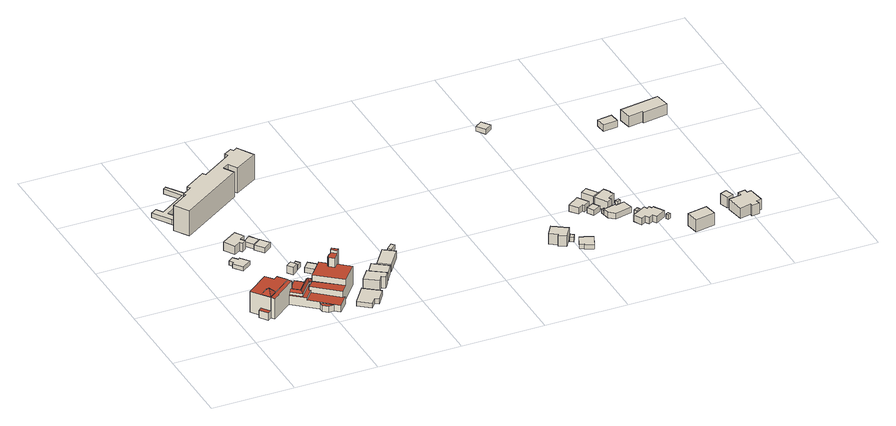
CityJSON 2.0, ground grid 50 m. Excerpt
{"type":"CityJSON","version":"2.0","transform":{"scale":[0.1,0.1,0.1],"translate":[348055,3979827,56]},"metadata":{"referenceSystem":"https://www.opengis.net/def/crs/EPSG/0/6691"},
"CityObjects":{
"building1":{"type":"Building","attributes":{"measuredHeight":3},"geometry":[{"type":"Solid","lod":"1","boundaries":[[[[0,1,2,3]],[[2,4,5,3]],[[1,6,4,2]],[[0,7,6,1]],[[3,5,7,0]],[[4,6,7,5]]]]}]},
"building2":{"type":"Building","attributes":{"measuredHeight":2.6},"geometry":[{"type":"Solid","lod":"1","boundaries":[[[[8,9,10,11,12,13,14,15]],[[14,16,17,15]],[[13,18,16,14]],[[12,19,18,13]],[[11,20,19,12]],[[10,21,20,11]],[[9,22,21,10]],[[8,23,22,9]],[[15,17,23,8]],[[16,18,19,20,21,22,23,17]]]]}]},
"building3":{"type":"Building","attributes":{"name":"西入間広域消防組合消防本部","measuredHeight":19.7},"geometry":[{"type":"MultiSurface","lod":"2","boundaries":[[[24,25,26,27,28,29,30,31,32,33,34,35,36,37,38,39,40,41,42,43,44,45,46,47,48,49,50,51,52,53,54]],[[55,56,57,58,59,60,61,62]],[[63,64,65,66]],[[67,68,69,70,71,72,73,74,75,76]],[[77,78,79,80]],[[78,81,82,79]],[[80,83,84,77]],[[84,85,86,77]],[[78,77,86,87]],[[87,88,89]],[[87,89,81]],[[87,81,78]],[[90,91,92,93]],[[90,89,91]],[[94,95,96,97]],[[98,99,100,101,102,103]],[[104,105,106,107,108]],[[109,110,111]],[[111,110,112]],[[113,110,109]],[[112,110,113]],[[114,115,116,117,118,119,120,121]],[[122,123,124,125]],[[126,127,128,129,130,131,132,133,134,135,136]],[[137,138,139,140]],[[141,142,143,144,145,146]],[[53,97,96,50,49,101,100,62,61,54]],[[99,55,62,100]],[[36,35,66,65]],[[35,34,63,66]],[[135,134,42,41,73,72]],[[74,73,41,40,82,81,89]],[[90,75,74,89]],[[46,45,67,76]],[[79,39,38,144,143,80]],[[142,83,80,143]],[[59,86,85,60]],[[58,87,86,59]],[[57,88,87,58]],[[40,39,79,82]],[[93,92,56,55,99,98]],[[75,90,93,98,103,47,46,76]],[[92,91,89,88,57,56]],[[52,51,95,94]],[[51,50,96,95]],[[53,52,94,97]],[[49,48,102,101]],[[48,47,103,102]],[[147,148,109,111]],[[148,149,113,109]],[[149,150,112,113]],[[150,147,111,112]],[[115,114,33,32]],[[116,115,32,31]],[[117,116,31,30]],[[122,125,118,117,30,29]],[[120,119,106,105]],[[141,146,64,63,121,120,105,104]],[[34,33,114,121,63]],[[26,25,106,119,118,125]],[[25,24,107,106]],[[142,141,104,108,83]],[[85,84,83,108,107,24,54,61,60]],[[29,28,123,122]],[[28,27,124,123]],[[27,26,125,124]],[[138,137,131,44,43,132]],[[133,139,138,132,43,42,134]],[[133,130,140,139]],[[70,126,136,71]],[[69,127,126,70]],[[68,128,127,69]],[[67,129,128,68]],[[129,67,45,44,131,137,140,130]],[[71,136,135,72]],[[38,37,145,144]],[[146,145,37,36,65,64]]],"semantics":{"surfaces":[{"type":"GroundSurface"},{"type":"RoofSurface"},{"type":"WallSurface"}],"values":[0,1,1,1,1,1,1,1,1,1,1,1,1,1,1,1,1,1,1,1,1,1,1,1,1,1,2,2,2,2,2,2,2,2,2,2,2,2,2,2,2,2,2,2,2,2,2,2,2,2,2,2,2,2,2,2,2,2,2,2,2,2,2,2,2,2,2,2,2,2,2,2,2,2,2,2,2]}}]},
"building4":{"type":"Building","attributes":{"measuredHeight":7.4},"geometry":[{"type":"Solid","lod":"1","boundaries":[[[[151,152,153,154,155,156,157,158]],[[157,159,160,158]],[[156,161,159,157]],[[155,162,161,156]],[[154,163,162,155]],[[153,164,163,154]],[[152,165,164,153]],[[151,166,165,152]],[[158,160,166,151]],[[159,161,162,163,164,165,166,160]]]]}]},
"building5":{"type":"Building","attributes":{"measuredHeight":4.8},"geometry":[{"type":"Solid","lod":"1","boundaries":[[[[167,168,169,170]],[[169,171,172,170]],[[168,173,171,169]],[[167,174,173,168]],[[170,172,174,167]],[[171,173,174,172]]]]}]},
"building6":{"type":"Building","attributes":{"measuredHeight":3.1},"geometry":[{"type":"Solid","lod":"1","boundaries":[[[[175,176,177,178]],[[177,179,180,178]],[[176,181,179,177]],[[175,182,181,176]],[[178,180,182,175]],[[179,181,182,180]]]]}]},
"building7":{"type":"Building","attributes":{"measuredHeight":3.9},"geometry":[{"type":"Solid","lod":"1","boundaries":[[[[183,184,185,186]],[[185,187,188,186]],[[184,189,187,185]],[[183,190,189,184]],[[186,188,190,183]],[[187,189,190,188]]]]}]},
"building8":{"type":"Building","attributes":{"measuredHeight":3},"geometry":[{"type":"Solid","lod":"1","boundaries":[[[[191,192,193,194]],[[193,195,196,194]],[[192,197,195,193]],[[191,198,197,192]],[[194,196,198,191]],[[195,197,198,196]]]]}]},
"building9":{"type":"Building","attributes":{"measuredHeight":3},"geometry":[{"type":"Solid","lod":"1","boundaries":[[[[199,200,201,202]],[[201,203,204,202]],[[200,205,203,201]],[[199,206,205,200]],[[202,204,206,199]],[[203,205,206,204]]]]}]},
"building10":{"type":"Building","attributes":{"measuredHeight":3},"geometry":[{"type":"Solid","lod":"1","boundaries":[[[[207,208,209,210,211,212]],[[211,213,214,212]],[[210,215,213,211]],[[209,216,215,210]],[[208,217,216,209]],[[207,218,217,208]],[[212,214,218,207]],[[213,215,216,217,218,214]]]]}]},
"building11":{"type":"Building","attributes":{"measuredHeight":3},"geometry":[{"type":"Solid","lod":"1","boundaries":[[[[219,220,221,222,223,224,225,226,227,228,229,230,231]],[[230,232,233,231]],[[229,234,232,230]],[[228,235,234,229]],[[227,236,235,228]],[[226,237,236,227]],[[225,238,237,226]],[[224,239,238,225]],[[223,240,239,224]],[[222,241,240,223]],[[221,242,241,222]],[[220,243,242,221]],[[219,244,243,220]],[[231,233,244,219]],[[232,234,235,236,237,238,239,240,241,242,243,244,233]]]]}]},
"building12":{"type":"Building","attributes":{"name":"町立泉野小学校","measuredHeight":16.1},"geometry":[{"type":"Solid","lod":"1","boundaries":[[[[245,246,247,248,249,250,251,252,253,254,255,256,257,223,222,258,259,260,261,262,263]],[[262,264,265,263]],[[261,266,264,262]],[[260,267,266,261]],[[259,268,267,260]],[[258,269,268,259]],[[222,270,269,258]],[[223,271,270,222]],[[257,272,271,223]],[[256,273,272,257]],[[255,274,273,256]],[[254,275,274,255]],[[253,276,275,254]],[[252,277,276,253]],[[251,278,277,252]],[[250,279,278,251]],[[249,280,279,250]],[[248,281,280,249]],[[247,282,281,248]],[[246,283,282,247]],[[245,284,283,246]],[[263,265,284,245]],[[264,266,267,268,269,270,271,272,273,274,275,276,277,278,279,280,281,282,283,284,265]]]]}]},
"building13":{"type":"Building","attributes":{"measuredHeight":8.6},"geometry":[{"type":"Solid","lod":"1","boundaries":[[[[285,286,287,288,289,290]],[[289,291,292,290]],[[288,293,291,289]],[[287,294,293,288]],[[286,295,294,287]],[[285,296,295,286]],[[290,292,296,285]],[[291,293,294,295,296,292]]]]}]},
"building14":{"type":"Building","attributes":{"measuredHeight":6.6},"geometry":[{"type":"Solid","lod":"1","boundaries":[[[[297,298,299,300]],[[299,301,302,300]],[[298,303,301,299]],[[297,304,303,298]],[[300,302,304,297]],[[301,303,304,302]]]]}]},
"building15":{"type":"Building","attributes":{"measuredHeight":5.5},"geometry":[{"type":"Solid","lod":"1","boundaries":[[[[305,306,307,308]],[[307,309,310,308]],[[306,311,309,307]],[[305,312,311,306]],[[308,310,312,305]],[[309,311,312,310]]]]}]},
"building16":{"type":"Building","attributes":{"measuredHeight":3},"geometry":[{"type":"Solid","lod":"1","boundaries":[[[[313,314,315,316]],[[315,317,318,316]],[[314,319,317,315]],[[313,320,319,314]],[[316,318,320,313]],[[317,319,320,318]]]]}]},
"building17":{"type":"Building","attributes":{"measuredHeight":7.5},"geometry":[{"type":"Solid","lod":"1","boundaries":[[[[321,322,323,324,325,326]],[[325,327,328,326]],[[324,329,327,325]],[[323,330,329,324]],[[322,331,330,323]],[[321,332,331,322]],[[326,328,332,321]],[[327,329,330,331,332,328]]]]}]},
"building18":{"type":"Building","attributes":{"measuredHeight":3},"geometry":[{"type":"Solid","lod":"1","boundaries":[[[[333,334,335,336]],[[335,337,338,336]],[[334,339,337,335]],[[333,340,339,334]],[[336,338,340,333]],[[337,339,340,338]]]]}]},
"building19":{"type":"Building","attributes":{"measuredHeight":2.7},"geometry":[{"type":"Solid","lod":"1","boundaries":[[[[341,342,343,344,345,346,347,348]],[[347,349,350,348]],[[346,351,349,347]],[[345,352,351,346]],[[344,353,352,345]],[[343,354,353,344]],[[342,355,354,343]],[[341,356,355,342]],[[348,350,356,341]],[[349,351,352,353,354,355,356,350]]]]}]},
"building20":{"type":"Building","attributes":{"measuredHeight":5.1},"geometry":[{"type":"Solid","lod":"1","boundaries":[[[[357,358,359,360,361,362]],[[361,363,364,362]],[[360,365,363,361]],[[359,366,365,360]],[[358,367,366,359]],[[357,368,367,358]],[[362,364,368,357]],[[363,365,366,367,368,364]]]]}]},
"building21":{"type":"Building","attributes":{"measuredHeight":3.4},"geometry":[{"type":"Solid","lod":"1","boundaries":[[[[369,370,371,372]],[[371,373,374,372]],[[370,375,373,371]],[[369,376,375,370]],[[372,374,376,369]],[[373,375,376,374]]]]}]},
"building22":{"type":"Building","attributes":{"measuredHeight":2.6},"geometry":[{"type":"Solid","lod":"1","boundaries":[[[[377,378,379,380]],[[379,381,382,380]],[[378,383,381,379]],[[377,384,383,378]],[[380,382,384,377]],[[381,383,384,382]]]]}]},
"building23":{"type":"Building","attributes":{"measuredHeight":7.4},"geometry":[{"type":"Solid","lod":"1","boundaries":[[[[385,386,387,388]],[[387,389,390,388]],[[386,391,389,387]],[[385,392,391,386]],[[388,390,392,385]],[[389,391,392,390]]]]}]},
"building24":{"type":"Building","attributes":{"measuredHeight":4.1},"geometry":[{"type":"Solid","lod":"1","boundaries":[[[[393,394,395,396,397,398,399,400]],[[399,401,402,400]],[[398,403,401,399]],[[397,404,403,398]],[[396,405,404,397]],[[395,406,405,396]],[[394,407,406,395]],[[393,408,407,394]],[[400,402,408,393]],[[401,403,404,405,406,407,408,402]]]]}]},
"building25":{"type":"Building","attributes":{"measuredHeight":6.8},"geometry":[{"type":"Solid","lod":"1","boundaries":[[[[409,410,411,412,413,414,415,416]],[[415,417,418,416]],[[414,419,417,415]],[[413,420,419,414]],[[412,421,420,413]],[[411,422,421,412]],[[410,423,422,411]],[[409,424,423,410]],[[416,418,424,409]],[[417,419,420,421,422,423,424,418]]]]}]},
"building26":{"type":"Building","attributes":{"measuredHeight":3},"geometry":[{"type":"Solid","lod":"1","boundaries":[[[[425,426,427,428]],[[427,429,430,428]],[[426,431,429,427]],[[425,432,431,426]],[[428,430,432,425]],[[429,431,432,430]]]]}]},
"building27":{"type":"Building","attributes":{"measuredHeight":3},"geometry":[{"type":"Solid","lod":"1","boundaries":[[[[433,434,435,436]],[[435,437,438,436]],[[434,439,437,435]],[[433,440,439,434]],[[436,438,440,433]],[[437,439,440,438]]]]}]},
"building28":{"type":"Building","attributes":{"measuredHeight":3},"geometry":[{"type":"Solid","lod":"1","boundaries":[[[[441,442,443,444]],[[443,445,446,444]],[[442,447,445,443]],[[441,448,447,442]],[[444,446,448,441]],[[445,447,448,446]]]]}]},
"building29":{"type":"Building","attributes":{"measuredHeight":3},"geometry":[{"type":"Solid","lod":"1","boundaries":[[[[449,450,451,452]],[[451,453,454,452]],[[450,455,453,451]],[[449,456,455,450]],[[452,454,456,449]],[[453,455,456,454]]]]}]},
"building30":{"type":"Building","attributes":{"measuredHeight":5.3},"geometry":[{"type":"Solid","lod":"1","boundaries":[[[[457,458,459,460,461,462,463,464,465,466,467,468]],[[467,469,470,468]],[[466,471,469,467]],[[465,472,471,466]],[[464,473,472,465]],[[463,474,473,464]],[[462,475,474,463]],[[461,476,475,462]],[[460,477,476,461]],[[459,478,477,460]],[[458,479,478,459]],[[457,480,479,458]],[[468,470,480,457]],[[469,471,472,473,474,475,476,477,478,479,480,470]]]]}]},
"building31":{"type":"Building","attributes":{"measuredHeight":3},"geometry":[{"type":"Solid","lod":"1","boundaries":[[[[481,482,483,484]],[[483,485,486,484]],[[482,487,485,483]],[[481,488,487,482]],[[484,486,488,481]],[[485,487,488,486]]]]}]},
"building32":{"type":"Building","attributes":{"measuredHeight":8.7},"geometry":[{"type":"Solid","lod":"1","boundaries":[[[[489,490,491,492]],[[491,493,494,492]],[[490,495,493,491]],[[489,496,495,490]],[[492,494,496,489]],[[493,495,496,494]]]]}]},
"building33":{"type":"Building","attributes":{"measuredHeight":3},"geometry":[{"type":"Solid","lod":"1","boundaries":[[[[497,498,499,500]],[[499,501,502,500]],[[498,503,501,499]],[[497,504,503,498]],[[500,502,504,497]],[[501,503,504,502]]]]}]},
"building34":{"type":"Building","attributes":{"measuredHeight":6.8},"geometry":[{"type":"Solid","lod":"1","boundaries":[[[[505,506,507,508]],[[507,509,510,508]],[[506,511,509,507]],[[505,512,511,506]],[[508,510,512,505]],[[509,511,512,510]]]]}]},
"building35":{"type":"Building","attributes":{"measuredHeight":4.6},"geometry":[{"type":"Solid","lod":"1","boundaries":[[[[513,514,515,516]],[[515,517,518,516]],[[514,519,517,515]],[[513,520,519,514]],[[516,518,520,513]],[[517,519,520,518]]]]}]},
"building36":{"type":"Building","attributes":{"measuredHeight":10.1},"geometry":[{"type":"Solid","lod":"1","boundaries":[[[[521,522,523,524,525,526,527,528,529,530,531,532]],[[531,533,534,532]],[[530,535,533,531]],[[529,536,535,530]],[[528,537,536,529]],[[527,538,537,528]],[[526,539,538,527]],[[525,540,539,526]],[[524,541,540,525]],[[523,542,541,524]],[[522,543,542,523]],[[521,544,543,522]],[[532,534,544,521]],[[533,535,536,537,538,539,540,541,542,543,544,534]]]]}]},
"building37":{"type":"Building","attributes":{"measuredHeight":8.3},"geometry":[{"type":"Solid","lod":"1","boundaries":[[[[545,546,547,548,549,550]],[[549,551,552,550]],[[548,553,551,549]],[[547,554,553,548]],[[546,555,554,547]],[[545,556,555,546]],[[550,552,556,545]],[[551,553,554,555,556,552]]]]}]}
},
"vertices":[
[320,490,23],[335,468,23],[289,435,23],[273,457,23],[289,435,53],[273,457,53],[335,468,53],[320,490,53],
[222,784,20],[245,755,20],[255,763,20],[295,712,20],[237,672,20],[195,727,20],[207,737,20],[190,759,20],[207,737,46],[190,759,46],[195,727,46],[237,672,46],[295,712,46],[255,763,46],[245,755,46],[222,784,46],
[185,156,22],[171,175,22],[170,175,22],[149,158,22],[112,206,22],[134,223,22],[92,277,22],[228,382,22],[265,334,22],[289,352,22],[290,350,22],[371,413,22],[398,370,22],[403,376,22],[452,335,22],[459,343,22],[488,319,22],[565,409,22],[612,369,22],[638,399,22],[668,373,22],[647,349,22],[716,290,22],[589,141,22],[597,134,22],[541,68,22],[511,93,22],[481,91,22],[453,115,22],[451,144,22],[317,258,22],[447,253,81],[439,260,81],[474,302,81],[463,311,81],[381,214,81],[323,263,81],[317,258,81],[395,192,81],[290,350,68],[333,294,68],[398,370,68],[371,413,68],[647,349,143],[624,322,143],[594,347,143],[597,350,143],[593,353,143],[609,372,143],[565,409,143],[477,306,143],[625,183,143],[716,290,143],[380,230,115],[462,327,115],[459,343,99],[378,247,99],[481,310,115],[488,319,99],[342,278,99],[332,270,115],[323,263,99],[381,214,99],[463,311,99],[474,302,99],[477,306,104],[625,183,104],[474,302,104],[439,260,104],[585,136,104],[453,115,63],[481,91,63],[511,93,63],[451,144,63],[585,136,67],[447,253,67],[395,192,67],[541,68,67],[597,134,67],[589,141,67],[345,280,153],[331,298,153],[171,175,153],[185,156,153],[342,278,153],[173,178,156],[178,218,188],[137,223,156],[183,259,156],[219,214,156],[289,352,156],[265,334,156],[228,382,156],[92,277,156],[170,175,156],[171,175,156],[331,298,156],[290,350,156],[134,223,69],[112,206,69],[149,158,69],[170,175,69],[597,350,201],[594,347,201],[624,322,201],[647,349,201],[656,360,201],[668,373,201],[638,399,201],[626,386,201],[612,369,201],[609,372,201],[593,353,201],[668,373,219],[638,399,219],[626,386,219],[656,360,219],[345,280,85],[342,278,85],[378,247,85],[452,335,85],[403,376,85],[333,294,85],[137,223,153],[173,178,153],[219,214,153],[183,259,153],
[263,842,20],[224,907,20],[321,969,20],[354,917,20],[321,895,20],[338,868,20],[312,852,20],[303,866,20],[312,852,74],[303,866,74],[338,868,74],[321,895,74],[354,917,74],[321,969,74],[224,907,74],[263,842,74],
[473,574,25],[497,541,25],[463,516,25],[439,550,25],[463,516,73],[439,550,73],[497,541,73],[473,574,73],
[391,935,21],[428,884,21],[381,850,21],[344,900,21],[381,850,51],[344,900,51],[428,884,51],[391,935,51],
[429,878,20],[469,824,20],[419,786,20],[378,840,20],[419,786,54],[378,840,54],[469,824,54],[429,878,54],
[511,592,26],[530,568,26],[507,551,26],[489,574,26],[507,551,56],[489,574,56],[530,568,56],[511,592,56],
[624,497,29],[584,454,29],[525,508,29],[564,551,29],[525,508,59],[564,551,59],[584,454,59],[624,497,59],
[816,123,27],[763,51,27],[740,64,27],[711,27,27],[640,83,27],[722,193,27],[640,83,57],[722,193,57],[711,27,57],[740,64,57],[763,51,57],[816,123,57],
[621,1716,19],[634,1694,19],[89,1332,19],[140,1257,19],[102,1232,19],[79,1268,19],[10,1373,19],[46,1397,19],[73,1357,19],[236,1466,19],[169,1566,19],[189,1579,19],[257,1482,19],[189,1579,49],[257,1482,49],[169,1566,49],[236,1466,49],[73,1357,49],[46,1397,49],[10,1373,49],[79,1268,49],[102,1232,49],[140,1257,49],[89,1332,49],[634,1694,49],[621,1716,49],
[547,1544,19],[536,1563,19],[586,1593,19],[596,1575,19],[621,1591,19],[638,1562,19],[681,1489,19],[539,1404,19],[507,1459,19],[469,1437,19],[507,1374,19],[121,1120,19],[63,1206,19],[170,1277,19],[162,1289,19],[222,1330,19],[209,1347,19],[343,1436,19],[357,1418,19],[343,1436,179],[357,1418,179],[209,1347,179],[222,1330,179],[162,1289,179],[170,1277,179],[140,1257,179],[102,1232,179],[63,1206,179],[121,1120,179],[507,1374,179],[469,1437,179],[507,1459,179],[539,1404,179],[681,1489,179],[638,1562,179],[621,1591,179],[596,1575,179],[586,1593,179],[536,1563,179],[547,1544,179],
[886,213,30],[860,174,30],[838,189,30],[814,154,30],[737,207,30],[792,278,30],[737,207,103],[792,278,103],[814,154,103],[838,189,103],[860,174,103],[886,213,103],
[862,372,28],[949,309,28],[901,239,28],[813,302,28],[901,239,75],[813,302,75],[949,309,75],[862,372,75],
[894,366,27],[977,479,27],[1043,432,27],[960,319,27],[1043,432,72],[960,319,72],[977,479,72],[894,366,72],
[1056,534,25],[1073,515,25],[1036,481,25],[1019,500,25],[1036,481,55],[1019,500,55],[1073,515,55],[1056,534,55],
[1898,284,22],[1984,227,22],[1935,154,22],[1895,181,22],[1900,189,22],[1855,220,22],[1900,189,89],[1855,220,89],[1895,181,89],[1935,154,89],[1984,227,89],[1898,284,89],
[2005,205,23],[1988,178,23],[1969,191,23],[1985,217,23],[1969,191,53],[1985,217,53],[1988,178,53],[2005,205,53],
[2095,150,21],[2062,70,21],[2012,91,21],[2015,99,21],[1991,109,21],[2019,177,21],[2043,167,21],[2045,171,21],[2043,167,48],[2045,171,48],[2019,177,48],[1991,109,48],[2015,99,48],[2012,91,48],[2062,70,48],[2095,150,48],
[2095,472,23],[2167,522,23],[2210,459,23],[2168,431,23],[2161,442,23],[2132,422,23],[2161,442,63],[2132,422,63],[2168,431,63],[2210,459,63],[2167,522,63],[2095,472,63],
[2223,441,23],[2247,401,23],[2201,375,23],[2178,415,23],[2201,375,57],[2178,415,57],[2247,401,57],[2223,441,57],
[2264,385,24],[2272,368,24],[2253,363,24],[2248,380,24],[2253,363,50],[2248,380,50],[2272,368,50],[2264,385,50],
[2232,549,24],[2276,486,24],[2237,459,24],[2192,522,24],[2237,459,89],[2192,522,89],[2276,486,89],[2232,549,89],
[2253,363,22],[2272,368,22],[2331,382,22],[2332,372,22],[2384,384,22],[2399,318,22],[2296,295,22],[2261,324,22],[2296,295,58],[2261,324,58],[2399,318,58],[2384,384,58],[2332,372,58],[2331,382,58],[2272,368,58],[2253,363,58],
[2343,468,24],[2337,464,24],[2352,441,24],[2308,413,24],[2316,399,24],[2288,380,24],[2239,456,24],[2318,507,24],[2239,456,86],[2318,507,86],[2288,380,86],[2316,399,86],[2308,413,86],[2352,441,86],[2337,464,86],[2343,468,86],
[2023,1456,20],[2059,1405,20],[2015,1373,20],[1978,1425,20],[2015,1373,50],[1978,1425,50],[2059,1405,50],[2023,1456,50],
[2306,536,24],[2317,514,24],[2285,499,24],[2274,521,24],[2285,499,54],[2274,521,54],[2317,514,54],[2306,536,54],
[2372,431,23],[2378,415,23],[2355,407,23],[2349,423,23],[2355,407,53],[2349,423,53],[2378,415,53],[2372,431,53],
[2428,310,21],[2438,294,21],[2414,278,21],[2404,294,21],[2414,278,51],[2404,294,51],[2438,294,51],[2428,310,51],
[2546,210,16],[2484,171,16],[2469,197,16],[2444,181,16],[2429,206,16],[2401,188,16],[2377,242,16],[2462,290,16],[2472,271,16],[2488,281,16],[2498,265,16],[2508,272,16],[2498,265,58],[2508,272,58],[2488,281,58],[2472,271,58],[2462,290,58],[2377,242,58],[2401,188,58],[2429,206,58],[2444,181,58],[2469,197,58],[2484,171,58],[2546,210,58],
[2567,211,10],[2576,194,10],[2561,186,10],[2552,203,10],[2561,186,40],[2552,203,40],[2576,194,40],[2567,211,40],
[2761,24,16],[2640,1,16],[2627,80,16],[2747,102,16],[2627,80,93],[2747,102,93],[2640,1,93],[2761,24,93],
[2754,152,10],[2759,128,10],[2692,112,10],[2686,135,10],[2692,112,40],[2686,135,40],[2759,128,40],[2754,152,40],
[2924,226,9],[2942,174,9],[2901,160,9],[2883,212,9],[2901,160,77],[2883,212,77],[2942,174,77],[2924,226,77],
[2700,1148,15],[2611,1138,15],[2604,1201,15],[2692,1212,15],[2604,1201,55],[2692,1212,55],[2611,1138,55],[2700,1148,55],
[2976,149,13],[2972,177,13],[3016,183,13],[3019,160,13],[3045,164,13],[3059,62,13],[3028,58,13],[3032,30,13],[2986,25,13],[2984,41,13],[2918,26,13],[2900,137,13],[2918,26,80],[2900,137,80],[2984,41,80],[2986,25,80],[3032,30,80],[3028,58,80],[3059,62,80],[3045,164,80],[3019,160,80],[3016,183,80],[2972,177,80],[2976,149,80],
[3000,1156,10],[2849,1132,10],[2847,1140,10],[2759,1126,10],[2746,1208,10],[2985,1246,10],[2746,1208,78],[2985,1246,78],[2759,1126,78],[2847,1140,78],[2849,1132,78],[3000,1156,78]
]}
